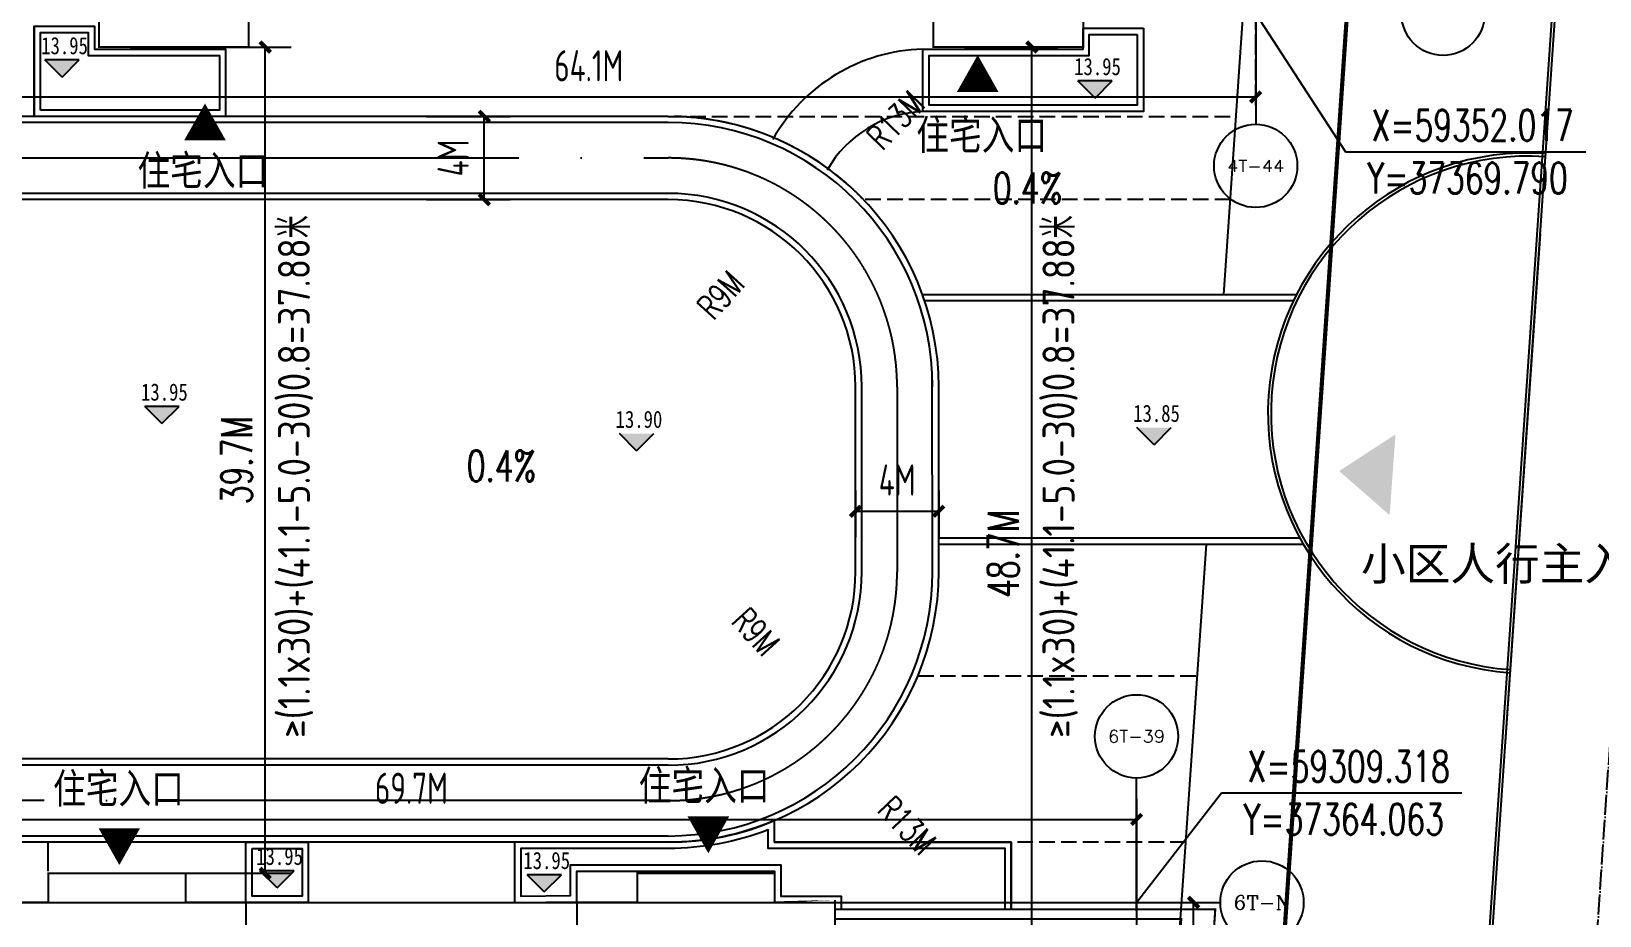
# Model space of a CAD drawing. Extents: x 37173252 to 74842692, y 59158332 to 118813339.
# Drawn here: x 37310942 to 37386321, y 59308684 to 59351171 of the extents above; entities that cross this region are included whole.
import ezdxf
from ezdxf.enums import TextEntityAlignment as Align

# ---------------------------------------------------------------- set-up
doc = ezdxf.new("R2010")
doc.units = 0
doc.header["$LTSCALE"] = 1000
doc.header["$MEASUREMENT"] = 0
for name, pattern in [('ACAD_ISO02W100', [15, 12, -3]), ('ACAD_ISO04W100', [30, 24, -3, 0, -3]), ('DASH', [0.35, 0.25, -0.1]), ('DOTE', [2.4200000000000004, 2, -0.2, 0.02, -0.2])]:
    doc.linetypes.add(name, pattern=pattern)
for name, color, linetype in [('-1-500室外标高', 4, 'Continuous'), ('@PAVE', 9, 'Continuous'), ('@YL', 2, 'Continuous'), ('@填充', 8, 'Continuous'), ('AXIS_TEXT', 7, 'Continuous'), ('DIM_COOR', 3, 'Continuous'), ('DIM_SYMB', 3, 'Continuous'), ('DL_道路中线_干道网_', 4, 'ACAD_ISO04W100'), ('DL_道路中线_支路网_', 4, 'ACAD_ISO04W100'), ('DL_道路红线_支路网_', 1, 'Continuous'), ('DOTE', 16, 'Continuous'), ('PUB_DIM', 3, 'Continuous'), ('PUB_TEXT', 7, 'Continuous'), ('RMJM - P1 - P - 120-1$0$文字说明', 7, 'Continuous'), ('SHAPE', 161, 'Continuous'), ('入口', 4, 'Continuous'), ('地下轮廓', 5, 'Continuous'), ('屋顶轮廓', 36, 'Continuous'), ('建筑间距退缩', 5, 'Continuous'), ('扑救面', 2, 'Continuous'), ('竖向标高', 1, 'Continuous')]:
    doc.layers.add(name, color=color, linetype=linetype)
doc.styles.add('_DIMFONT', font='gbenor.shx', dxfattribs={"bigfont": 'gbcbig.shx'})
doc.styles.add('_TCH_AXIS', font='COMPLEX', dxfattribs={"bigfont": 'GBCBIG'})
doc.styles.add('_TCH_DIM', font='SIMPLEX', dxfattribs={"bigfont": 'GBCBIG'})
doc.styles.add('_TCH_DIM_T3', font='SIMPLEX', dxfattribs={"width": 0.7058823529411765, "bigfont": 'GBCBIG'})
doc.styles.add('CHINESE', font='', dxfattribs={"width": 0.8})
doc.styles.add('DIM_FONT', font='superos.shx', dxfattribs={"width": 0.8, "bigfont": 'haiwenzw.shx'})
doc.styles.add('DIMST', font='', dxfattribs={"width": 0.8})
doc.styles.add('RMJM - P1 - P - 120-1$0$RMJM_TEXT', font='arial.ttf', dxfattribs={"height": 2.5})
doc.styles.get('CHINESE').set_extended_font_data('NSimSun')
doc.styles.get('DIMST').set_extended_font_data('SimSun')
doc.dimstyles.new('_TCH_ARCH&&500', dxfattribs={"dimtxt": 1487.5, "dimasz": 500, "dimexe": 1250, "dimexo": 1500, "dimgap": 631.2500000000001, "dimtad": 1, "dimdec": 0, "dimzin": 0, "dimdsep": 46, "dimtxsty": '_TCH_DIM_T3', "dimblk": 'ARCHTICK', "dimcen": 0.09, "dimclrt": 7, "dimazin": 2, "dimtfac": 1, "dimtdec": 0, "dimtix": 1, "dimtmove": 2, "dimatfit": 3, "dimfxl": 0, "dimtolj": 1, "dimtzin": 0, "dimarcsym": 0})
doc.dimstyles.new('DIMN500', dxfattribs={"dimscale": 5, "dimtxt": 300, "dimasz": 100, "dimexe": 250, "dimexo": 300, "dimgap": 150, "dimtad": 1, "dimdec": 0, "dimzin": 0, "dimdsep": 46, "dimtxsty": 'DIM_FONT', "dimblk": 'ARCHTICK', "dimcen": 0.09, "dimclrt": 7, "dimazin": 2, "dimtfac": 1, "dimtdec": 0, "dimtix": 1, "dimtmove": 2, "dimatfit": 3, "dimldrblk": 'ARCHTICK', "dimfxl": 0, "dimtolj": 1, "dimtzin": 0, "dimarcsym": 0})

# ---------------------------------------------------------------- blocks, each defined once
blk = doc.blocks.new('_ArchTick')
at = {"color": 0, "linetype": 'ByBlock', "const_width": 0.4}
blk.add_lwpolyline([(-0.5, -0.5), (0.5, 0.5)], dxfattribs=at)
blk = doc.blocks.new('*D168')
at = {"layer": 'Defpoints', "color": 0}
for p in [(109475.5444459055, 26741.94624663537), (173585.7575145492, 26742.10581200678), (173585.7746536192, 19855.96616823811)]:
    blk.add_point(p, dxfattribs=at)
at = {"layer": 'PUB_DIM', "color": 0, "lineweight": -2}
for p, q in [((109475.5481792897, 25241.94624664002), (109475.564696129, 18605.80660287057)), ((173585.7612479335, 25242.10581201143), (173585.7777647728, 18605.96616824198)), ((109475.5615849755, 19855.8066028667), (173585.7746536192, 19855.96616823811))]:
    blk.add_line(p, q, dxfattribs=at)
at = {"layer": 'PUB_DIM', "color": 0, "lineweight": -2, "xscale": 500, "yscale": 500, "zscale": 500}
for p, rotation in [((109475.5615849755, 19855.8066028667), 180.0001426047723), ((173585.7746536192, 19855.96616823811), 0.0001426047723220406)]:
    blk.add_blockref('_ArchTick', p, dxfattribs=dict(at, rotation=rotation))
at = {"layer": 'PUB_DIM', "color": 7, "insert": (141530.6643859131, 21355.88638554776), "char_height": 1500, "attachment_point": 5, "rotation": 0.0001426047723220406, "style": 'DIM_FONT'}
blk.add_mtext('\\A1;64.1M', dxfattribs=at)
blk = doc.blocks.new('*D228')
at = {"layer": 'Defpoints', "color": 0}
for p in [(365244.7999595758, 62597.27876026387), (295534.799960508, 56712.53264767045), (365244.7999595758, 56712.53264767045)]:
    blk.add_point(p, dxfattribs=at)
at = {"layer": 'PUB_DIM', "color": 0, "lineweight": -2}
for p, q in [((295534.799960508, 58212.53264767045), (295534.799960508, 63847.27876026387)), ((365244.7999595758, 58212.53264767045), (365244.7999595758, 63847.27876026387)), ((295534.799960508, 62597.27876026387), (365244.7999595758, 62597.27876026387))]:
    blk.add_line(p, q, dxfattribs=at)
at = {"layer": 'PUB_DIM', "color": 0, "lineweight": -2, "xscale": 500, "yscale": 500, "zscale": 500, "rotation": 180}
blk.add_blockref('_ArchTick', (295534.799960508, 62597.27876026387), dxfattribs=at)
at = {"layer": 'PUB_DIM', "color": 0, "lineweight": -2, "xscale": 500, "yscale": 500, "zscale": 500}
blk.add_blockref('_ArchTick', (365244.7999595758, 62597.27876026387), dxfattribs=at)
at = {"layer": 'PUB_DIM', "color": 7, "insert": (330389.7999600419, 64097.27876026387), "char_height": 1500, "attachment_point": 5, "style": 'DIM_FONT'}
blk.add_mtext('\\A1;69.7M', dxfattribs=at)
blk = doc.blocks.new('*D230')
at = {"layer": 'Defpoints', "color": 0}
for p in [(359250.0826110389, 58611.39509976507), (367982.8564234904, 58611.39509976507), (359250.0826110389, 25711.39510209192)]:
    blk.add_point(p, dxfattribs=at)
at = {"layer": 'PUB_DIM', "color": 0, "lineweight": -2}
for p, q in [((360750.0826110389, 58611.39509976507), (369232.8564234904, 58611.39509976507)), ((367982.8564234904, 25711.39510209192), (367982.8564234904, 58611.39509976507)), ((360750.0826110389, 25711.39510209192), (369232.8564234904, 25711.39510209191))]:
    blk.add_line(p, q, dxfattribs=at)
at = {"layer": 'PUB_DIM', "color": 0, "lineweight": -2, "xscale": 500, "yscale": 500, "zscale": 500}
for p, rotation in [((367982.8564234904, 58611.39509976507), 90), ((367982.8564234904, 25711.39510209192), 270)]:
    blk.add_blockref('_ArchTick', p, dxfattribs=dict(at, rotation=rotation))
at = {"layer": 'PUB_DIM', "color": 7, "insert": (366482.8564234904, 42161.39510092855), "char_height": 1500, "attachment_point": 5, "rotation": 90, "style": 'DIM_FONT'}
blk.add_mtext('\\A1;32.9M', dxfattribs=at)
blk = doc.blocks.new('T2T3lkx')
at = {"layer": 'SHAPE', "const_width": 100}
for points in [[(126182.7408418109, 109634.1154297306), (123282.805865579, 109634.1082120165), (123282.805865579, 106334.1154297306), (121982.7408418109, 106334.1154297306), (121982.7405787456, 103434.1154297306), (124182.8017765404, 103434.4895577106), (124182.7408418109, 100334.1154297306), (121982.7408418109, 100334.1154297306), (121982.7408416246, 98934.11542973062), (120282.6549417264, 98934.11542973062), (120282.6516942655, 101834.115429969), (116082.8057474546, 101834.115429969), (116082.7404603411, 99434.11542693665), (113182.810671172, 99434.11543677817), (113182.7408410658, 98934.11542973062), (109682.6550111224, 98934.03037158842), (109682.7692264919, 94834.0303619816), (111582.7408412521, 94834.11543166847), (111582.740841252, 92234.29128712555), (116282.7408414383, 92234.11542958906), (116282.7408414383, 89834.11542968592), (113582.7408412521, 89834.11619267007), (113582.7408414383, 86834.11542964121), (114682.8018221323, 86834.11816760845), (114682.8110307171, 83134.29128722241), (118082.7408533593, 83134.11542968592), (118082.7408533593, 81534.11542964121), (125282.7408293311, 81534.11542964121), (125282.7408293311, 83134.11542968592), (128682.8127513196, 83134.29128722241), (128682.7408418109, 86834.11542964121), (129782.7408412521, 86834.11542964121), (129782.8089079968, 89834.11542968592), (127082.7408412521, 89834.11542968592), (127082.7408412521, 92434.11581120035), (126782.7408418332, 92434.11581120035), (126782.7408418332, 93384.11542958906), (129382.7408410658, 93384.11542963772), (129382.7408410658, 94234.11542958906), (131082.7408414383, 94234.11542958906), (131082.9019094623, 91234.11542968592), (135282.7408416246, 91234.11542968592), (135282.8259095599, 93634.11543224892), (138182.9284686766, 93634.11543792626), (138182.9284686766, 94134.11543792626), (141682.9084543811, 94134.12414910627), (141682.6554851656, 98234.11543195834), (139782.7408416246, 98234.11543195834), (139782.6554851656, 100834.1154296859), (134782.6555011698, 100834.3999512151), (134782.7408414383, 102334.1154296495), (136982.7412232806, 102334.1154296495), (136982.7412232806, 105234.1154296412), (135682.7408418109, 105234.1154296412), (135682.7408416246, 108534.1154296859), (132782.7408414383, 108534.1154297381), (132782.7408414383, 109934.1154295444), (129582.7408412521, 109934.1154295444), (129582.7408412521, 111034.1154296412), (126182.7408418109, 111034.1154296412)], [(157292.9989095125, 109634.1154297306), (160192.9338857443, 109634.1082120165), (160192.9338857443, 106334.1154297306), (161492.9989095125, 106334.1154297306), (161492.9991725779, 103434.1154297306), (159292.9379747829, 103434.4895577106), (159292.9989095125, 100334.1154297306), (161492.9989095125, 100334.1154297306), (161492.9989096988, 98934.11542973062), (163193.0848095969, 98934.11542973062), (163193.0880570579, 101834.115429969), (167392.9340038688, 101834.115429969), (167392.9277816316, 99334.14353556553), (170292.9290807677, 99334.13631768624), (170292.9290807677, 99334.13631768624), (173792.9705248314, 99333.96047819383), (173792.9705248314, 94834.0303619816), (171892.9989100713, 94834.11543166847), (171892.9989100713, 92234.29128712555), (167192.9989098851, 92234.11542958906), (167192.9989098851, 89834.11542968592), (169892.9989100713, 89834.11619267007), (169892.9989098851, 86834.11542964121), (168792.937929191, 86834.11816760845), (168792.9287206063, 83134.29128722241), (165392.9988979641, 83134.11542968592), (165392.9988979641, 81534.11542964121), (158192.9989219923, 81534.11542964121), (158192.9989219923, 83134.11542968592), (154792.9270000038, 83134.29128722241), (154792.9989095125, 86834.11542964121), (153692.9989100713, 86834.11542964121), (153692.9308433265, 89834.11542968592), (156392.9989100713, 89834.11542968592), (156392.9989100713, 92434.11581120035), (156692.9989094902, 92434.11581120035), (156692.9989094902, 93384.11542958906), (154092.9989102576, 93384.11542963772), (154092.9989102576, 94234.11542958906), (152392.9989098851, 94234.11542958906), (152392.8378418612, 91234.11542968592), (148192.9989096988, 91234.11542968592), (148192.9103059365, 93733.87081959238), (145292.8112826468, 93733.87082252814), (145292.8112826468, 93733.87082252814), (141792.8312969422, 93733.87082252814), (141793.0842661578, 98234.11543195834), (143692.9989096988, 98234.11543195834), (143693.0842661578, 100834.1154296859), (148693.0842501535, 100834.3999512151), (148692.9989098851, 102334.1154296495), (146492.9985280428, 102334.1154296495), (146492.9985280428, 105234.1154296412), (147792.9989095125, 105234.1154296412), (147792.9989096988, 108534.1154296859), (150692.9989098851, 108534.1154297381), (150692.9989098851, 109934.1154295444), (153892.9989100713, 109934.1154295444), (153892.9989100713, 111034.1154296412), (157292.9989095125, 111034.1154296412)], [(129382.7408408721, 100334.1151661404), (126982.7408416246, 100334.1149614655), (126982.7408416246, 99834.11516614043), (124582.7407194351, 99834.1153947466), (124582.7406622817, 99234.11554747605), (121982.7407190625, 99234.11554747605), (121982.7407190625, 93385.35603986465), (124782.7407194351, 93384.11516789132), (124782.7407194351, 93884.11516620003), (129382.7408410658, 93884.11516620003)], [(154092.9987878494, 100334.1151661404), (156492.9987870968, 100334.1149614655), (156492.9987870968, 99834.11516614043), (158892.9989092864, 99834.1153947466), (158892.9989664398, 99234.11554747605), (161492.9989096589, 99234.11554747605), (161492.9989096589, 93385.35603986465), (158692.9989092864, 93384.11516789132), (158692.9989092864, 93884.11516620003), (154092.9987876556, 93884.11516620003)]]:
    blk.add_lwpolyline(points, close=True, dxfattribs=at)
for points in [[(168792.9287207829, 83134.36227715283), (174665.9193848195, 83133.1630319751), (175282.9432061429, 91874.84604151506), (175282.9432061429, 109634.2826484959), (157292.9989095125, 109634.2932025522)], [(168792.9294680765, 83434.61002484051), (173085.6453705401, 83434.61002484051), (173682.8590000957, 91929.75149969361), (173686.4130141361, 109334.6096031846), (160192.9338857443, 109334.6096031846)]]:
    blk.add_lwpolyline(points, dxfattribs=at)
blk = doc.blocks.new('T5T6lkx')
at = {"layer": 'SHAPE', "const_width": 100}
for points in [[(319577.0677201077, 123887.7940037331), (312977.0676971404, 123887.7940037331), (312977.0676971404, 122487.7940038262), (310077.0676969541, 122487.7940038262), (310077.0676969541, 119187.7940038262), (308777.0676969541, 119187.7940038262), (308777.0676969541, 116287.7940035461), (310977.0676971404, 116287.79400364), (310977.0676971404, 114087.7940036847), (311477.0676969541, 114087.7940036847), (311477.0676971404, 112887.7940037778), (307277.0676969541, 112887.7940037778), (307277.0676969541, 114887.7939887833), (302777.0676963953, 114887.7939887833), (302777.0707487119, 112887.7940037017), (299877.0582861155, 112887.6574520672), (299877.0582861155, 114437.7093172668), (295577.0676967679, 114437.7093172668), (295576.9852994932, 108287.7093172668), (297177.0676963953, 108287.7939886901), (297177.0676963953, 105387.7939887833), (303577.0676967679, 105387.7939887833), (303577.0676967679, 102987.7940037771), (300877.0707487119, 102987.7947664856), (300877.0707487119, 99987.79400373239), (301977.0676971404, 99987.79400373239), (301977.0676971404, 96287.79400615336), (305377.0677086888, 96287.79400354612), (305377.0677086888, 94687.79400373239), (312577.06770813, 94687.79400373239), (312577.06770813, 96287.79400354612), (315977.0676971395, 96287.79400354612), (315977.0676939497, 99987.79400373239), (317077.0676971264, 99987.7940046807), (317077.0676969541, 102987.7940037771), (314377.0676965816, 102987.7940037771), (314377.0676965816, 105587.7943850158), (313877.0676965816, 105587.7943850158), (313877.0676983064, 106487.7940086679), (318477.0676962091, 106487.7940086679), (318477.0676962091, 104737.7943873311), (322977.1958702235, 104737.7940086561), (322977.1958702235, 106487.7940063408), (326077.0676969541, 106487.7940086679), (326077.0676967679, 104937.7940062477), (330377.0676965816, 104937.7940086232), (330377.0676965816, 111087.7940064339), (328777.0676969541, 111087.7940064339), (328777.0676969541, 113987.7940035461), (320877.0676962091, 113987.7940061534), (320877.0676962091, 116287.7940010781), (323777.0676948512, 116287.8522823163), (323777.0676948512, 119187.7940038262), (322477.0676962091, 119187.7940038262), (322477.0676962091, 122487.7940038262), (319577.0676958365, 122487.7940038262)], [(347887.0676954603, 123887.7940023532), (341287.0676967641, 123887.7940023532), (341287.0676967641, 122487.7940024463), (338387.0676965779, 122487.7940024463), (338387.0676963208, 119187.7940021665), (337087.1159293419, 119187.7940022675), (337087.115929327, 116287.7940021665), (339987.0676963916, 116287.794002491), (339987.0676963916, 113987.7940049609), (332087.0676956465, 113987.7940049609), (332087.0676956465, 111087.7940072883), (330487.0676960191, 111087.7941929013), (330487.0676960191, 104937.7940072436), (334787.0676956465, 104937.7940048678), (334787.0676956465, 106487.7940072883), (337886.9395223754, 106487.7940049609), (337886.9395223754, 104737.7940072762), (342387.0676963897, 104737.7940072762), (342387.0676963916, 106487.7940072883), (346987.0676958328, 106487.7940072883), (346987.0676958328, 105587.794002491), (346487.0676960191, 105587.7943836362), (346487.0676960191, 102987.7940023975), (343787.0676958328, 102987.7940023975), (343787.0676958328, 99987.79400235275), (344887.0676956465, 99987.79400235275), (344887.0676956465, 96287.79400477372), (348287.0676844707, 96287.79400216648), (348287.0676844707, 94687.79400235275), (355487.0676839119, 94687.79400235275), (355487.0676839119, 96287.79400477372), (358887.0676954584, 96287.79400477372), (358887.0646441104, 99987.79400235275), (359987.0646441104, 99987.79400357185), (359987.0646438869, 102987.7940023975), (357287.0676958328, 102987.7940023975), (357287.0676958328, 105387.7939874036), (363687.0676962053, 105387.7939874036), (363687.0676962053, 108287.7939873105), (365287.1500931075, 108287.7093158872), (365287.0676958328, 114437.7093158872), (360987.0676960191, 114437.7093158872), (360987.0676960191, 112887.7940023979), (358087.0676962053, 112887.7940023979), (358087.0676962053, 114887.7939874036), (353587.0676956465, 114887.7939874036), (353587.0676956465, 112887.7940023979), (350487.0676957387, 112887.7940025687), (350487.0676957387, 114287.793812149), (349887.0676949946, 114287.7938119782), (349887.0676954603, 116287.794002491), (352087.0676956465, 116287.7940021665), (352087.0676956447, 119187.7940024463), (350787.0676956465, 119187.7940024463), (350787.0676958328, 122487.7940024463), (347887.0676954603, 122487.7940021665)], [(313677.0676971367, 107037.7940021214), (313677.0676971367, 106487.7940069631), (316477.0676969504, 106487.7940069631), (316477.0676969504, 112387.7941925763), (311677.0676969504, 112387.7941925786), (311677.0676969504, 112887.794002073), (309277.067695911, 112887.7940036749), (309277.0676975092, 107037.7940021214)]]:
    blk.add_lwpolyline(points, close=True, dxfattribs=at)
for points in [[(350787.0676958142, 122159.1246743102), (369070.9065394467, 122158.9934403291), (366739.3511902047, 87987.23893896572), (295552.0828007748, 87987.2389389925), (295552.0828007748, 107787.7939885971), (295577.0676967679, 107787.7939885971), (295577.0676967679, 108287.709321627)], [(295552.0828007748, 87987.2389389925), (296152.0828007748, 89587.23893896572), (365244.799959573, 89587.23893896572), (367435.0385457566, 121687.8291858652), (350787.0676957881, 121687.8291652774)], [(350487.0676958328, 112887.7940006659), (350487.0676958328, 114287.7940005728), (349187.0676964847, 114287.7940005449), (349187.0676964847, 112387.7941911437), (344387.0676964847, 112387.7941911414), (344387.0676964847, 106487.7940055282), (347187.0676962985, 106487.7940055282), (347187.0676962985, 107037.7940006865), (351587.0676959259, 107037.7940006865), (351587.0676975241, 112887.7940022399), (350487.0676958328, 112887.7940015057)], [(296152.0828007748, 89587.23893896572), (296152.0828007748, 108287.7397496521)], [(365287.0786025906, 89587.7940058285), (366739.3511902047, 87987.23893896572)]]:
    blk.add_lwpolyline(points, dxfattribs=at)
blk = doc.blocks.new('*D139')
at = {"layer": 'Defpoints', "color": 0}
for p in [(37350554.52549775, 59330607.54089044), (37354554.52549775, 59330607.54089044), (37354554.52549775, 59328113.23287077)]:
    blk.add_point(p, dxfattribs=at)
at = {"layer": 'PUB_DIM', "color": 0, "lineweight": -2}
for p, q in [((37350554.52549775, 59329107.54089044), (37350554.52549775, 59326863.23287077)), ((37354554.52549775, 59329107.54089044), (37354554.52549775, 59326863.23287077)), ((37350554.52549775, 59328113.23287077), (37354554.52549775, 59328113.23287077))]:
    blk.add_line(p, q, dxfattribs=at)
at = {"layer": 'PUB_DIM', "color": 0, "lineweight": -2, "xscale": 500, "yscale": 500, "zscale": 500, "rotation": 180}
blk.add_blockref('_ArchTick', (37350554.52549775, 59328113.23287077), dxfattribs=at)
at = {"layer": 'PUB_DIM', "color": 0, "lineweight": -2, "xscale": 500, "yscale": 500, "zscale": 500}
blk.add_blockref('_ArchTick', (37354554.52549775, 59328113.23287077), dxfattribs=at)
at = {"layer": 'PUB_DIM', "color": 7, "insert": (37352554.52549775, 59329613.23287077), "char_height": 1500, "attachment_point": 5, "style": 'DIM_FONT'}
blk.add_mtext('\\A1;4M', dxfattribs=at)
blk = doc.blocks.new('*D162')
at = {"layer": 'Defpoints', "color": 0}
for p in [(37328437.86984362, 59347087.4938293), (37332713.50822424, 59347087.4938293), (37328437.86984362, 59343087.4938293)]:
    blk.add_point(p, dxfattribs=at)
at = {"layer": 'PUB_DIM', "color": 0, "lineweight": -2}
for p, q in [((37329937.86984362, 59347087.4938293), (37333963.50822424, 59347087.4938293)), ((37332713.50822424, 59343087.4938293), (37332713.50822424, 59347087.4938293)), ((37329937.86984362, 59343087.4938293), (37333963.50822424, 59343087.4938293))]:
    blk.add_line(p, q, dxfattribs=at)
at = {"layer": 'PUB_DIM', "color": 0, "lineweight": -2, "xscale": 500, "yscale": 500, "zscale": 500}
for p, rotation in [((37332713.50822424, 59347087.4938293), 90), ((37332713.50822424, 59343087.4938293), 270)]:
    blk.add_blockref('_ArchTick', p, dxfattribs=dict(at, rotation=rotation))
at = {"layer": 'PUB_DIM', "color": 7, "insert": (37331213.50822423, 59345087.49382931), "char_height": 1500, "attachment_point": 5, "rotation": 90, "style": 'DIM_FONT'}
blk.add_mtext('\\A1;4M', dxfattribs=at)
blk = doc.blocks.new('*D268')
at = {"layer": 'Defpoints', "color": 0}
for p in [(37314189.62346651, 59350418.22840284), (37322184.44975005, 59350418.22840284), (37314189.62346651, 59310718.29040604)]:
    blk.add_point(p, dxfattribs=at)
at = {"layer": 'PUB_DIM', "color": 0, "lineweight": -2}
for p, q in [((37315689.62346651, 59350418.22840284), (37323434.44975005, 59350418.22840284)), ((37322184.44975005, 59310718.29040604), (37322184.44975005, 59350418.22840284)), ((37315689.62346651, 59310718.29040604), (37323434.44975005, 59310718.29040604))]:
    blk.add_line(p, q, dxfattribs=at)
at = {"layer": 'PUB_DIM', "color": 0, "lineweight": -2, "xscale": 500, "yscale": 500, "zscale": 500}
for p, rotation in [((37322184.44975005, 59350418.22840284), 90), ((37322184.44975005, 59310718.29040604), 270)]:
    blk.add_blockref('_ArchTick', p, dxfattribs=dict(at, rotation=rotation))
at = {"layer": 'PUB_DIM', "color": 7, "insert": (37320809.44975004, 59330568.25940445), "char_height": 1487.5, "attachment_point": 5, "rotation": 90, "style": '_TCH_DIM_T3'}
blk.add_mtext('\\A1;39.7M ', dxfattribs=at)
blk = doc.blocks.new('*D269')
at = {"layer": 'Defpoints', "color": 0}
for p in [(37354299.88153514, 59350418.22840284), (37359028.14551022, 59350418.22840284), (37354299.88153514, 59301718.29038971)]:
    blk.add_point(p, dxfattribs=at)
at = {"layer": 'PUB_DIM', "color": 0, "lineweight": -2}
for p, q in [((37355799.88153514, 59350418.22840284), (37360278.14551022, 59350418.22840284)), ((37359028.14551022, 59301718.29038971), (37359028.14551022, 59350418.22840284)), ((37355799.88153514, 59301718.29038971), (37360278.14551022, 59301718.29038971))]:
    blk.add_line(p, q, dxfattribs=at)
at = {"layer": 'PUB_DIM', "color": 0, "lineweight": -2, "xscale": 500, "yscale": 500, "zscale": 500}
for p, rotation in [((37359028.14551022, 59350418.22840284), 90), ((37359028.14551022, 59301718.29038971), 270)]:
    blk.add_blockref('_ArchTick', p, dxfattribs=dict(at, rotation=rotation))
at = {"layer": 'PUB_DIM', "color": 7, "insert": (37357653.1455102, 59326068.25939628), "char_height": 1487.5, "attachment_point": 5, "rotation": 90, "style": '_TCH_DIM_T3'}
blk.add_mtext('\\A1;48.7M', dxfattribs=at)
blk = doc.blocks.new('T2T3swzx')
at = {"layer": 'DOTE', "color": 16, "linetype": 'DOTE', "ltscale": 0.5}
blk.add_line((173585.6477559168, 19459.24461178854), (173585.7335867916, 53944.39398297295), dxfattribs=at)
at = {"layer": 'PUB_DIM'}
blk.add_line((173585.7335863929, 20944.96272665786), (173585.7395598077, 18544.96272666529), dxfattribs=at)
for centre in [(182592.0207147856, 23855.9156649597), (173585.7445376533, 16544.96272667148)]:
    blk.add_circle(centre, 2000, dxfattribs=at)
at = {"layer": 'AXIS_TEXT', "style": '_TCH_AXIS'}
blk.add_text('4T-44', height=559.366157125685, dxfattribs=at).set_placement((172213.9656285118, 16265.27964810864), (174957.5234467949, 16265.27964810864), align=Align.FIT)
at = {"layer": 'PUB_DIM'}
dim = blk.add_aligned_dim(p1=(109475.5444459055, 26741.94624663537), p2=(173585.7575145492, 26742.10581200678), distance=-6886.13964379, text='64.1M', dimstyle='DIMN500', dxfattribs=at)
dim.commit()
dim.dimension.update_dxf_attribs({"geometry": '*D168', "text_midpoint": (141530.6643859131, 21355.88638554776)})
blk = doc.blocks.new('T5T6dwzx')
at = {"layer": 'DOTE', "linetype": 'DOTE', "ltscale": 1000}
for p, q in [((365244.799959573, 63589.60637767271), (365244.799959573, 20397.38643272509)), ((294135.9225346139, 58611.39509976489), (369271.6794618962, 58611.3950997651))]:
    blk.add_line(p, q, dxfattribs=at)
at = {"layer": 'PUB_DIM'}
for p, q in [((365244.7999595767, 62189.60637767271), (365244.7999595767, 64589.60637767271)), ((366871.6794618962, 58611.39509976513), (369271.6794618962, 58611.39509976513))]:
    blk.add_line(p, q, dxfattribs=at)
for centre in [(365244.7999595767, 66589.60637767271), (371271.6794618962, 58611.39509976514)]:
    blk.add_circle(centre, 2000, dxfattribs=at)
at = {"layer": 'AXIS_TEXT', "style": '_TCH_AXIS'}
for s, height, p, p2 in [('6T-39', 586.6814484464459, (363875.8765798683, 66296.26565344949), (366613.7233392851, 66296.26565344949)), ('6T-N', 679.0997501017328, (369913.4799616927, 58271.84522471428), (372629.8789620997, 58271.84522471428))]:
    blk.add_text(s, height=height, dxfattribs=at).set_placement(p, p2, align=Align.FIT)
at = {"layer": 'PUB_DIM'}
for p1, p2, distance, text, picture, middle in [((295534.799960508, 56712.53264767045), (365244.7999595758, 56712.53264767045), 5884.746112593421, '69.7M', '*D228', (330389.7999600419, 64097.27876026387)), ((359250.0826110389, 25711.39510209192), (359250.0826110389, 58611.39509976507), -8732.773812451516, '32.9M', '*D230', (366482.8564234904, 42161.39510092855))]:
    dim = blk.add_aligned_dim(p1=p1, p2=p2, distance=distance, text=text, dimstyle='DIMN500', dxfattribs=at)
    dim.commit()
    dim.dimension.update_dxf_attribs({"geometry": picture, "text_midpoint": middle})

msp = doc.modelspace()

# ---------------------------------------------------------------- hatches: boundary and pattern name
at = {"layer": '-1-500室外标高'}
for points in [[(37312420.07403521, 59348972.06612264), (37313245.07403521, 59349797.06612264), (37311595.07403521, 59349797.06612264)], [(37362069.71234158, 59347967.99677701), (37362894.71234158, 59348792.99677701), (37361244.71234158, 59348792.99677701)], [(37317219.95894436, 59332329.08303935), (37318044.95894436, 59333154.08303935), (37316394.95894436, 59333154.08303935)], [(37364905.45276621, 59331306.48965545), (37365730.45276621, 59332131.48965545), (37364080.45276621, 59332131.48965545)], [(37340029.41302204, 59331018.2589996), (37340854.41302204, 59331843.2589996), (37339204.41302204, 59331843.2589996)], [(37322755.68679747, 59310018.38065087), (37323580.68679747, 59310843.38065087), (37321930.68679747, 59310843.38065087)], [(37335595.78317557, 59309822.04736263), (37336420.78317557, 59310647.04736263), (37334770.78317557, 59310647.04736263)]]:
    msp.add_hatch(color=113, dxfattribs=at).paths.add_polyline_path(points)
at = {"layer": '竖向标高', "linetype": 'ACAD_ISO02W100', "ltscale": 0.5}
msp.add_hatch(color=256, dxfattribs=at).paths.add_polyline_path([(37376227.59829601, 59327927.07312909), (37376508.75892789, 59331805.92461386), (37373801.39832218, 59330044.96810721)])

# ---------------------------------------------------------------- linework, layer by layer
at = {"layer": '-1-500室外标高', "color": 113}
for p, q in [((37312420.07403521, 59348972.06612264), (37311595.07403521, 59349797.06612264)), ((37313245.07403521, 59349797.06612264), (37311595.07403521, 59349797.06612264)), ((37312420.07403521, 59348972.06612264), (37313245.07403521, 59349797.06612264)), ((37362069.71234158, 59347967.99677701), (37361244.71234158, 59348792.99677701)), ((37362894.71234158, 59348792.99677701), (37361244.71234158, 59348792.99677701)), ((37362069.71234158, 59347967.99677701), (37362894.71234158, 59348792.99677701)), ((37317219.95894436, 59332329.08303935), (37316394.95894436, 59333154.08303935)), ((37318044.95894436, 59333154.08303935), (37316394.95894436, 59333154.08303935)), ((37317219.95894436, 59332329.08303935), (37318044.95894436, 59333154.08303935)), ((37364905.45276621, 59331306.48965545), (37364080.45276621, 59332131.48965545)), ((37364905.45276621, 59331306.48965545), (37365730.45276621, 59332131.48965545)), ((37340029.41302204, 59331018.2589996), (37339204.41302204, 59331843.2589996)), ((37340029.41302204, 59331018.2589996), (37340854.41302204, 59331843.2589996)), ((37322755.68679747, 59310018.38065087), (37321930.68679747, 59310843.38065087)), ((37323580.68679747, 59310843.38065087), (37321930.68679747, 59310843.38065087)), ((37322755.68679747, 59310018.38065087), (37323580.68679747, 59310843.38065087)), ((37335595.78317557, 59309822.04736263), (37334770.78317557, 59310647.04736263)), ((37336420.78317557, 59310647.04736263), (37334770.78317557, 59310647.04736263)), ((37335595.78317557, 59309822.04736263), (37336420.78317557, 59310647.04736263))]:
    msp.add_line(p, q, dxfattribs=at)
at = {"layer": '@PAVE'}
for points in [[(37353875.51984863, 59338233.94993128), (37371614.30545478, 59338233.94993128)], [(37354554.52549775, 59326833.94993128), (37371907.99852759, 59326833.94993128)]]:
    msp.add_lwpolyline(points, dxfattribs=at)
msp.add_arc((37382877.84298004, 59332826.65488724), 12350, 86.08717118607636, 266.0658909475941, dxfattribs=at)
at = {"layer": '@YL'}
for p, q in [((37341554.53408789, 59347087.4938293), (37277268.68091409, 59347087.4938293)), ((37341554.52549775, 59343087.4938293), (37277268.68091409, 59343087.4938293)), ((37350554.52549775, 59325209.66605668), (37350554.52549775, 59334087.4938293)), ((37354554.52549775, 59325209.65341496), (37354554.52549775, 59334087.4938293)), ((37341554.52549775, 59316209.66605668), (37277268.67891571, 59316209.66605668)), ((37341554.53264069, 59312209.66605668), (37277268.67232395, 59312209.66605668))]:
    msp.add_line(p, q, dxfattribs=at)
at = {"layer": '@YL', "color": 8}
for p, q in [((37341554.53408789, 59346787.4938293), (37277268.68091409, 59346787.4938293)), ((37341554.52549775, 59343387.4938293), (37277268.68091409, 59343387.4938293)), ((37354254.52549775, 59325209.66605668), (37354246.91475579, 59334527.10152072)), ((37350854.52549775, 59325209.66605668), (37350854.52549775, 59334087.4938293)), ((37341554.52549775, 59315909.66605668), (37277268.67891571, 59315909.66605668)), ((37341554.53264069, 59312509.66605668), (37277268.67232395, 59312509.66605668))]:
    msp.add_line(p, q, dxfattribs=at)
at = {"layer": '@YL'}
for points in [[(37368257.25695705, 59338533.94993128), (37369191.65443165, 59352016.85651574)], [(37311079.45618303, 59347087.49382931), (37311079.45618303, 59351418.39083291), (37313979.57544109, 59351418.40373093), (37313979.57544109, 59350318.22812905), (37320279.57541706, 59350318.228129), (37320279.57541706, 59347087.49382931), (37311079.45618303, 59347087.49382931)], [(37311079.45618303, 59351418.39083291), (37311079.45618303, 59347087.49382931)], [(37364390.00715348, 59351320.98980752), (37364390.0071535, 59347320.91856968), (37353789.72744121, 59347320.91856968), (37353789.72744121, 59350317.98352174), (37361489.95634063, 59350317.98352174), (37361489.95634063, 59351321.00122534), (37364390.00714318, 59351320.82261398)], [(37353770.4588691, 59338533.94993128), (37371779.39171182, 59338533.94993128)], [(37354554.52549775, 59326533.94993127), (37372077.29371914, 59326533.94993128)], [(37363952.77904096, 59276422.40188505), (37367425.62843356, 59326533.94993128)], [(37311753.11075242, 59310818.51830245), (37311753.11075242, 59312209.66605669)], [(37346663.15025137, 59312209.66605662), (37358040.92171356, 59312209.66605668), (37358040.92171356, 59308989.56022647)]]:
    msp.add_lwpolyline(points, dxfattribs=at)
at = {"layer": '@YL', "color": 8}
for points in [[(37311379.45618303, 59347387.49382931), (37311379.45618303, 59351118.39216713), (37313679.57544109, 59351118.4023967), (37313679.57544109, 59350018.22812905), (37319979.57541706, 59350018.228129), (37319979.57541706, 59347387.49382931)], [(37321553.13050135, 59311909.66605669), (37323953.13050135, 59311909.66605669), (37323953.13050135, 59309618.33351827), (37321553.13050135, 59309618.33351827)]]:
    msp.add_lwpolyline(points, close=True, dxfattribs=at)
at = {"layer": '@YL'}
for points in [[(37364090.00715348, 59351020.84109012), (37364090.0071535, 59347620.91856968), (37354089.72744121, 59347620.91856968), (37354089.72744121, 59350017.98352174), (37361789.95634063, 59350017.98352174), (37361789.95634063, 59351020.98274805)], [(37321253.13050135, 59312209.66605669), (37324253.13050135, 59312209.66605669), (37324253.13050135, 59309318.33351827), (37321253.13050135, 59309318.33351827)]]:
    msp.add_lwpolyline(points, close=True, dxfattribs=at)
for points in [[(37353789.72486546, 59350317.98352174, 0.2629145055508201), (37346574.32267071, 59345979.06657706, 0.2629145055508201)], [(37353789.72486546, 59347320.91856968, 0.2576906581594827), (37349189.51489291, 59344509.07098087, 0.2576906581594827)], [(37358040.92171356, 59308989.56022647), (37358040.92171354, 59312209.66605668), (37346663.15025137, 59312209.66605662), (37346663.15025138, 59313255.50556225, -0.1013095932767252), (37341554.52549775, 59312209.66605668), (37337163.13050243, 59312209.66605669), (37334163.13050243, 59312209.66605669), (37334163.13050243, 59309318.32558557), (37337163.08522245, 59309347.95601887), (37337163.13050243, 59310818.32558557), (37346663.15024729, 59310818.20051819), (37346663.15024729, 59309318.32539488), (37349563.13050168, 59309318.32539488), (37349563.13050168, 59309318.29040475)]]:
    msp.add_lwpolyline(points, format="xyb", dxfattribs=at)
at = {"layer": '@YL', "color": 8}
msp.add_lwpolyline([(37357740.92171356, 59308989.56237975), (37357740.92171354, 59311909.66605668), (37346363.15025137, 59311909.66605662), (37346363.15025138, 59312809.37864151, -0.0927472260517529), (37341554.52549775, 59311909.66605668), (37337163.13050243, 59311909.66605669), (37334463.13050243, 59311909.66605669), (37334463.13050243, 59309621.30330641), (37336863.09437, 59309645.00765396), (37336863.13974089, 59311118.32953496), (37346963.15024729, 59311118.19656873), (37346963.15024729, 59309618.32539488), (37349863.13050199, 59309618.32539488), (37349863.13050133, 59308989.61892334)], format="xyb", dxfattribs=at)
at = {"layer": '@YL'}
for centre, radius, start, end in [((37341554.52549775, 59334087.4938293), 13000, 0, 90), ((37382877.84298004, 59332826.65488724), 12500, 86.08717118607636, 266.0658909475941), ((37341554.52549775, 59334087.4938293), 9000, 0, 90), ((37341554.52549775, 59325209.66605668), 9000, 270, 0), ((37341554.52549775, 59325209.66605668), 13000, 270, 0)]:
    msp.add_arc(centre, radius, start, end, dxfattribs=at)
at = {"layer": '@YL', "color": 8}
for centre, radius, start, end in [((37341554.52549775, 59334087.4938293), 12700, 0, 90), ((37341554.52549775, 59334087.4938293), 9300, 0, 90), ((37341554.52549775, 59325209.66605668), 9300, 270, 0), ((37341554.52549775, 59325209.66605668), 12700, 270, 0)]:
    msp.add_arc(centre, radius, start, end, dxfattribs=at)
at = {"layer": '@填充'}
msp.add_lwpolyline([(37381789.57502321, 59317002.19840919), (37383470.50084927, 59341444.46688753)], dxfattribs=at)
at = {"layer": 'DIM_COOR', "color": 3}
for p, q in [((37369789.82402111, 59352017.47672601), (37374108.24015277, 59345390.34215099)), ((37374108.24015277, 59345390.34215099), (37385658.24015277, 59345390.34215099)), ((37364063.14126819, 59309318.29040582), (37368153.02540357, 59314585.97496631)), ((37368153.02540357, 59314585.97496631), (37379703.02540357, 59314585.97496631))]:
    msp.add_line(p, q, dxfattribs=at)
at = {"layer": 'DIM_SYMB'}
for points in [[(37358857.35872798, 59342374.79629408, 0, 0, 0), (37358857.35872798, 59338373.79890364, 400.0000000000001, 0, 0), (37358857.35872798, 59336873.79890364, 0, 0, 0)], [(37335794.19476794, 59330291.39673682, 0, 0, 0), (37339795.19215837, 59330291.39673682, 400.0000000000001, 0, 0), (37341295.19215837, 59330291.39673682, 0, 0, 0)]]:
    msp.add_lwpolyline(points, format="xyseb", dxfattribs=at)
at = {"layer": 'DL_道路中线_干道网_', "color": 8, "ltscale": 0.04}
msp.add_line((37383659.95602799, 59270427.94378641), (37390305.09468098, 59368114.70209152), dxfattribs=at)
at = {"layer": 'DL_道路中线_支路网_', "color": 8}
for p, q in [((37352554.52549774, 59334087.49332477), (37352554.52549775, 59325209.66605668)), ((37341554.52549775, 59314209.66605667), (37276871.62601297, 59314216.8344194))]:
    msp.add_line(p, q, dxfattribs=at)
for centre, radius, start, end in [((37326057.87638537, 6051263814.935644), 5991918727.462354, 269.9998500295813, 270.0001482463983), ((37341554.52549774, 59334087.49332476), 11000, 0, 90.00018356133397), ((37341554.52549775, 59325209.66605667), 11000, 270, 0)]:
    msp.add_arc(centre, radius, start, end, dxfattribs=at)
at = {"layer": 'DL_道路红线_支路网_', "color": 8}
msp.add_line((37380488.22737498, 59300106.25343812), (37385747.75113555, 59377002.00113349), dxfattribs=at)
at = {"layer": 'DL_道路红线_支路网_', "color": 4}
msp.add_line((37380637.87772871, 59300096.01763686), (37385897.40148928, 59376991.76533222), dxfattribs=at)
at = {"layer": 'PUB_DIM'}
for points in [[(37354520.01782812, 59347423.75855417, 0, 0, 0), (37351174.08380777, 59343982.14185101, 264, 0, 0), (37350616.4281377, 59343408.53906715, 0, 0, 0)], [(37343839.72157959, 59336605.00643784, 0, 0, 0), (37347065.88357517, 59340159.14188521, 264, 0, 0), (37347603.5772411, 59340751.4977931, 0, 0, 0)], [(37343894.23776531, 59322743.31384303, 0, 0, 0), (37347120.39976089, 59319189.17839567, 264, 0, 0), (37347658.09342682, 59318596.82248777, 0, 0, 0)], [(37353487.92952755, 59310970.84399612, 0, 0, 0), (37350141.9955072, 59314412.46069928, 264, 0, 0), (37349584.33983713, 59314986.06348313, 0, 0, 0)]]:
    msp.add_lwpolyline(points, format="xyseb", dxfattribs=at)
at = {"layer": '入口'}
for points in [[(37356428.2019517, 59350032.46494079, 0, 2000, 0), (37356428.2019517, 59348261.17188434, 2000, 2000, 0)], [(37319287.43351606, 59347706.41824698, 0, 2000, 0), (37319287.43351606, 59345935.12519054, 2000, 2000, 0)], [(37315169.5, 59311114.85531226, 0, 2000, 0), (37315169.5, 59312886.1483687, 2000, 2000, 0)], [(37343479.5, 59311680, 0, 2000, 0), (37343479.5, 59313451.29305644, 2000, 2000, 0)]]:
    msp.add_lwpolyline(points, format="xyseb", dxfattribs=at)
at = {"layer": '地下轮廓', "linetype": 'DASH', "ltscale": 3, "const_width": 200}
msp.add_lwpolyline([(37295953.03053988, 59292218.25986616), (37324852.850707, 59292218.25986615), (37324852.850707, 59291768.25983761), (37341163.13050243, 59291768.25983761), (37341163.13050047, 59292218.25986615), (37341163.2131599, 59293315.21113662), (37350288.13038904, 59293315.21618024), (37364063.29529119, 59293315.21618), (37364063.29530828, 59308063.27329142), (37371187.53320004, 59308063.27328844), (37375628.62157986, 59373349.42451799), (37375628.62154731, 59397013.27356486), (37351228.6223854, 59397013.27337966), (37351228.62157609, 59402363.27329619), (37262628.62158249, 59402363.27329619)], dxfattribs=at)
at = {"layer": '扑救面', "color": 8, "linetype": 'DASH', "ltscale": 3}
for p, q in [((37353565.92393169, 59320209.66605668), (37366987.3405285, 59320209.66605668)), ((37366432.92151284, 59312209.6660567), (37358040.92171354, 59312209.66605665))]:
    msp.add_line(p, q, dxfattribs=at)
msp.add_lwpolyline([(37341554.52549775, 59347087.4938293), (37368850.03788059, 59347087.4938293)], dxfattribs=at)
msp.add_lwpolyline([(37368572.82837277, 59343087.4938293), (37350935.3570174, 59343087.4938293, 0.2043017047938617), (37341554.53408789, 59347087.4938293)], format="xyb", dxfattribs=at)

# ---------------------------------------------------------------- block references
for name, p in [('T2T3swzx', (37196204.16532453, 59328162.48859544)), ('T5T6dwzx', (36998818.34130862, 59250706.89530605))]:
    msp.add_blockref(name, p)
at = {"layer": '屋顶轮廓'}
for name, p in [('T2T3lkx', (37196106.88261314, 59268884.1129732)), ('T5T6lkx', (36998776.0626656, 59186830.49640231))]:
    msp.add_blockref(name, p, dxfattribs=at)

# ---------------------------------------------------------------- texts
at = {"layer": '-1-500室外标高', "color": 113, "style": 'DIMST', "width": 0.8}
for s, p in [('13.95', (37311414.35974948, 59350072.06612264)), ('13.95', (37361063.99805585, 59349067.99677701)), ('13.95', (37316214.24465863, 59333429.08303935)), ('13.90', (37339023.69873631, 59332118.2589996)), ('13.85', (37363899.73848048, 59332406.48965545)), ('13.95', (37321749.97251174, 59311118.38065087)), ('13.95', (37334590.06888984, 59310922.04736263))]:
    msp.add_text(s, height=825.0000000000001, dxfattribs=at).set_placement(p)
at = {"layer": 'PUB_DIM', "color": 7, "style": '_TCH_DIM', "width": 0.7058823529411765}
for s, rotation, p in [('R13M', 45.80763312462059, (37351843.66004007, 59345395.32714287)), ('R9M', 47.76932673338199, (37343734.6437457, 59337240.60351841)), ('R9M', 312.230673266618, (37344537.00926513, 59322786.5550157)), ('R13M', 314.1923668753794, (37351535.74525412, 59313703.31569085))]:
    msp.add_text(s, height=1190, rotation=rotation, dxfattribs=at).set_placement(p)
at = {"layer": 'PUB_TEXT', "style": '_TCH_DIM', "width": 0.7058823529411765}
for s, p in [('X=59352.017', (37375358.24015277, 59345915.34215099)), ('Y=37369.790', (37375158.24015277, 59343377.84215099)), ('0.4%', (37357157.35872798, 59342899.79629408)), ('0.4%', (37331869.19476794, 59329547.64673682)), ('X=59309.318', (37369403.02540357, 59315110.97496631)), ('Y=37364.063', (37369203.02540357, 59312573.47496631))]:
    msp.add_text(s, height=1487.5, dxfattribs=at).set_placement(p)
at = {"layer": 'RMJM - P1 - P - 120-1$0$文字说明', "insert": (37389888.8554732, 59326379.08054908), "char_height": 1575, "width": 15350.09674707651, "attachment_point": 3, "style": 'RMJM - P1 - P - 120-1$0$RMJM_TEXT'}
msp.add_mtext('{\\fSimSun|b0|i0|c134|p2;小区人行主入口}', dxfattribs=at)
at = {"layer": '建筑间距退缩', "color": 7, "linetype": 'ByBlock', "ltscale": 10, "char_height": 1536, "attachment_point": 5, "rotation": 90, "style": '_DIMFONT'}
for insert in [(37323637.83061744, 59329780.83280455), (37360388.36200105, 59329780.83280455)]:
    msp.add_mtext('\\A1;≥(1.1x30)+(41.1-5.0-30)0.8=37.88米', dxfattribs=dict(at, insert=insert))
at = {"layer": '竖向标高', "color": 1, "char_height": 1440, "width": 45885.90983266533, "attachment_point": 3, "style": 'CHINESE'}
for insert in [(37359761.3480107, 59346919.69040903), (37322329.28958207, 59345211.32104521), (37318272.04420057, 59315518.66356148), (37346421.19456847, 59315660.5099587)]:
    msp.add_mtext('{\\fSimSun|b0|i0|c134|p2;住宅入口}', dxfattribs=dict(at, insert=insert))

# ---------------------------------------------------------------- dimensions: what is measured, and where the dimension line sits
at = {"layer": 'PUB_DIM'}
for p1, p2, distance, text, dimstyle, picture, middle in [((37314189.62346651, 59310718.29040604), (37314189.62346651, 59350418.22840284), -7994.826283544303, '39.7M ', '_TCH_ARCH&&500', '*D268', (37320809.44975004, 59330568.25940445)), ((37354299.88153514, 59301718.29038971), (37354299.88153514, 59350418.22840284), -4728.263975076377, '48.7M', '_TCH_ARCH&&500', '*D269', (37357653.1455102, 59326068.25939628)), ((37328437.86984362, 59343087.4938293), (37328437.86984362, 59347087.4938293), -4275.638380624354, '4M', 'DIMN500', '*D162', (37331213.50822423, 59345087.49382931)), ((37350554.52549775, 59330607.54089044), (37354554.52549775, 59330607.54089044), -2494.308019667864, '4M', 'DIMN500', '*D139', (37352554.52549775, 59329613.23287077))]:
    dim = msp.add_aligned_dim(p1=p1, p2=p2, distance=distance, text=text, dimstyle=dimstyle, dxfattribs=at)
    dim.commit()
    dim.dimension.update_dxf_attribs({"geometry": picture, "text_midpoint": middle})

doc.saveas('drawing.dxf')
